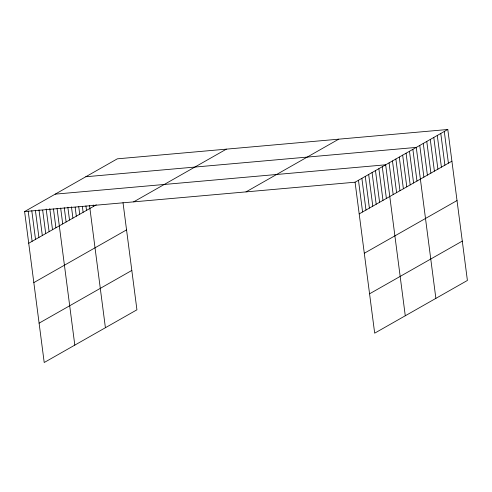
<?xml version="1.0" encoding="UTF-8"?>
<svg xmlns="http://www.w3.org/2000/svg" width="492" height="492" viewBox="0 0 492 492"><rect width="100%" height="100%" fill="white"/><g stroke="black" fill="none" stroke-linecap="round" stroke-linejoin="round"><path stroke-width="0.74" d="M123.012 202.642L136.93 309.8L44.206 362.512L24.6 211.548L117.324 158.83L447.794 129.488L467.4 280.452L374.676 333.17L355.07 182.2L447.794 129.488M28.721 243.251L96.334 204.807M133.658 201.861L226.375 149.15M33.831 282.605L126.549 229.893M246.012 191.886L338.736 139.168M39.096 323.158L131.819 270.44M359.191 213.903L451.908 161.192M364.301 253.263L457.025 200.545M369.566 293.81L462.289 241.098M85.799 176.757L416.269 147.409L435.875 298.38M55.196 194.149L385.666 164.802L405.279 315.772M24.6 211.548L355.07 182.2M444.288 131.475L448.409 163.178M440.789 133.467L444.903 165.171M437.283 135.46L441.404 167.163M433.784 137.452L437.898 169.156M430.279 139.445L434.399 171.148M426.773 141.432L430.894 173.141M423.274 143.424L427.388 175.127M419.768 145.417L423.889 177.12M412.868 149.34L416.982 181.044M409.467 151.272L413.587 182.981M406.066 153.209L410.187 184.912M402.665 155.14L406.786 186.843M399.27 157.071L403.385 188.774M395.869 159.008L399.984 190.712M392.468 160.939L396.589 192.643M389.067 162.87L393.188 194.574M382.272 166.739L386.386 198.442M378.871 168.67L382.985 200.373M375.47 170.601L379.584 202.304M372.069 172.538L376.189 204.242M368.668 174.469L372.788 206.173M365.267 176.4L369.387 208.104M361.872 178.338L365.987 210.041M358.471 180.269L362.586 211.972M93.222 204.955L93.419 206.468M89.519 205.441L105.405 327.721M85.928 205.865L86.512 210.392M82.33 206.283L83.117 212.323M78.732 206.708L79.716 214.26M75.141 207.132L76.315 216.191M71.445 206.8L72.914 218.122M67.847 207.224L69.513 220.053M64.255 207.649L66.112 221.99M60.657 208.067L62.718 223.922M57.06 208.491L74.809 345.12M53.468 208.915L55.916 227.79M49.772 208.583L52.515 229.721M46.174 209.008L49.114 231.652M42.675 210.182L45.719 233.583M38.985 209.856L42.318 235.52M35.387 210.275L38.917 237.452M31.789 210.699L35.516 239.383M28.198 211.123L32.115 241.32"/></g></svg>
